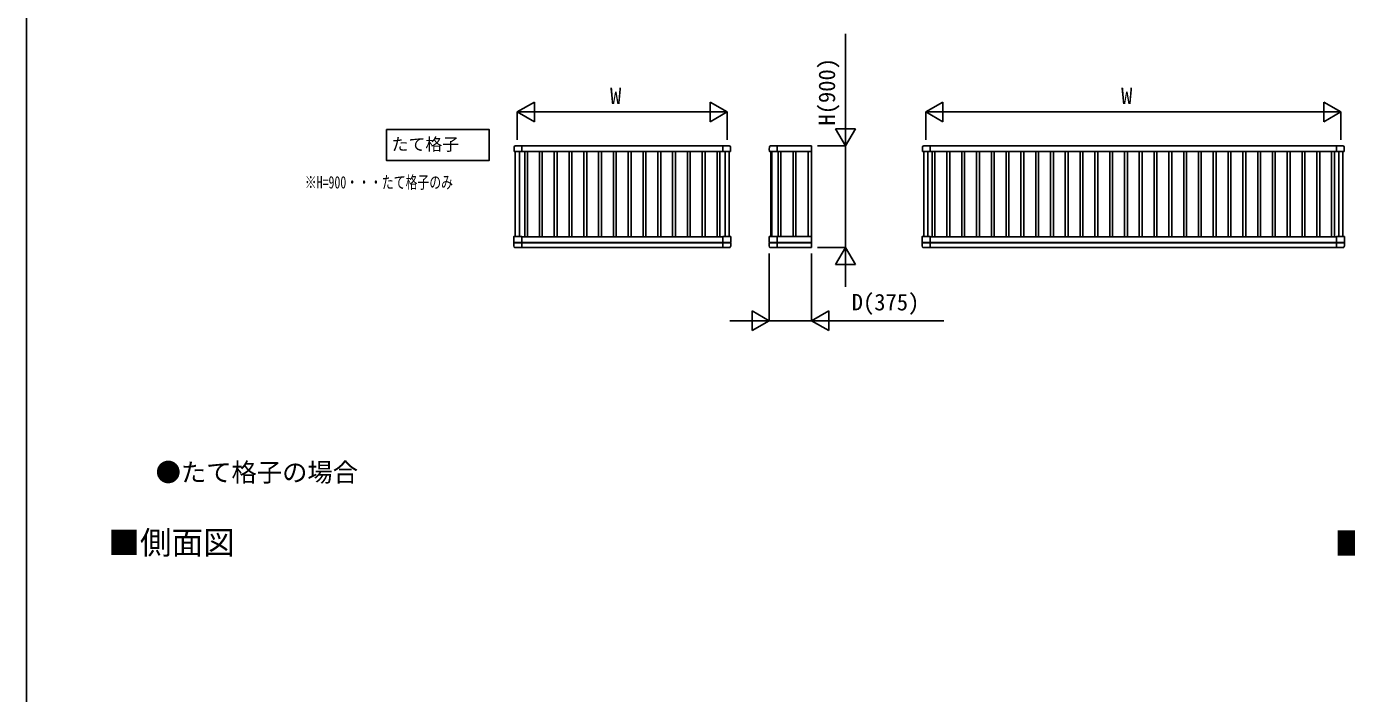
# Model space of a CAD drawing. Units: millimetres, scale not verified. Extents: x -980 to 980, y -1458 to 1451.
# Drawn here: x -980 to 189, y 204 to 795 of the extents above; entities that cross this region are included whole.
import ezdxf
from ezdxf.enums import TextEntityAlignment as Align

# ---------------------------------------------------------------- set-up
doc = ezdxf.new("R2010")
doc.units = ezdxf.units.MM
doc.header["$LTSCALE"] = 8
for name, color, linetype in [('0-2_USER1', 3, 'Continuous'), ('0-7_YKK_A1', 4, 'Continuous'), ('0-8_YKK_D', 6, 'Continuous'), ('0-9_YKK_ZWAK', 7, 'Continuous')]:
    doc.layers.add(name, color=color, linetype=linetype)
doc.styles.add('ＭＳ ゴシック', font='')
doc.styles.get('ＭＳ ゴシック').set_extended_font_data('MS Gothic')

msp = doc.modelspace()

# ---------------------------------------------------------------- linework, layer by layer
at = {"layer": '0-2_USER1'}
msp.add_lwpolyline([(-661.188, 703.575), (-570.441, 703.575), (-570.441, 675.89), (-661.188, 675.89)], close=True, dxfattribs=at)
at = {"layer": '0-7_YKK_A1'}
for p, q in [((-548.311, 687.696), (-548.311, 683.946)), ((-548.311, 683.946), (-541.361, 683.946)), ((-547.161, 683.946), (-547.161, 608.546)), ((-546.961, 689.046), (-541.361, 689.046)), ((-543.561, 683.946), (-543.561, 608.546)), ((-541.361, 689.046), (-541.361, 683.946)), ((-541.361, 688.996), (-452.461, 688.996)), ((-541.361, 683.996), (-452.461, 683.996)), ((-538.861, 683.996), (-538.861, 608.496)), ((-536.361, 683.996), (-536.361, 608.496)), ((-525.761, 683.996), (-525.761, 608.496)), ((-523.261, 683.996), (-523.261, 608.496)), ((-512.661, 683.996), (-512.661, 608.496)), ((-510.161, 683.996), (-510.161, 608.496)), ((-499.561, 683.996), (-499.561, 608.496)), ((-497.061, 683.996), (-497.061, 608.496)), ((-486.461, 683.996), (-486.461, 608.496)), ((-483.961, 683.996), (-483.961, 608.496)), ((-473.361, 683.996), (-473.361, 608.496)), ((-470.861, 683.996), (-470.861, 608.496)), ((-460.261, 683.996), (-460.261, 608.496)), ((-457.761, 683.996), (-457.761, 608.496)), ((-363.561, 688.996), (-452.461, 688.996)), ((-363.561, 683.996), (-452.461, 683.996)), ((-447.161, 683.996), (-447.161, 608.496)), ((-444.661, 683.996), (-444.661, 608.496)), ((-434.061, 683.996), (-434.061, 608.496)), ((-431.561, 683.996), (-431.561, 608.496)), ((-420.961, 683.996), (-420.961, 608.496)), ((-418.461, 683.996), (-418.461, 608.496)), ((-407.861, 683.996), (-407.861, 608.496)), ((-405.361, 683.996), (-405.361, 608.496)), ((-394.761, 683.996), (-394.761, 608.496)), ((-392.261, 683.996), (-392.261, 608.496)), ((-381.661, 683.996), (-381.661, 608.496)), ((-379.161, 683.996), (-379.161, 608.496)), ((-368.561, 683.996), (-368.561, 608.496)), ((-366.061, 683.996), (-366.061, 608.496)), ((-363.561, 689.046), (-363.561, 683.946)), ((-357.961, 689.046), (-363.561, 689.046)), ((-356.611, 683.946), (-363.561, 683.946)), ((-361.361, 683.946), (-361.361, 608.546)), ((-357.761, 683.946), (-357.761, 608.546)), ((-356.611, 687.696), (-356.611, 683.946)), ((-322.261, 686.099), (-322.216, 687.815)), ((-322.261, 686.099), (-322.206, 683.998)), ((-322.156, 683.949), (-315.311, 683.949)), ((-321.061, 683.949), (-321.061, 608.596)), ((-320.861, 689.059), (-315.261, 689.059)), ((-320.061, 683.949), (-320.061, 608.598)), ((-315.261, 683.999), (-315.261, 689.059)), ((-315.261, 688.999), (-284.861, 688.999)), ((-315.261, 683.999), (-315.261, 688.999)), ((-315.261, 683.999), (-284.861, 683.999)), ((-314.461, 683.999), (-314.461, 608.499)), ((-311.961, 608.499), (-311.961, 683.999)), ((-301.161, 683.999), (-301.161, 608.499)), ((-298.661, 683.999), (-298.661, 608.499)), ((-287.861, 683.999), (-287.861, 608.499)), ((-287.761, 683.999), (-287.761, 608.499)), ((-284.861, 688.999), (-284.861, 598.999)), ((-186.75, 687.692), (-186.75, 683.942)), ((-186.75, 683.942), (-179.8, 683.942)), ((-185.6, 683.942), (-185.6, 608.542)), ((-185.4, 689.042), (-179.8, 689.042)), ((-182, 683.942), (-182, 608.542)), ((-179.8, 689.042), (-179.8, 683.942)), ((-179.8, 688.992), (-45.45, 688.992)), ((-179.8, 688.992), (0, 688.992)), ((-179.8, 683.992), (0, 683.992)), ((-178.1, 683.992), (-178.1, 608.492)), ((-175.6, 683.992), (-175.6, 608.492)), ((-165, 683.992), (-165, 608.492)), ((-162.5, 683.992), (-162.5, 608.492)), ((-151.9, 683.992), (-151.9, 608.492)), ((-149.4, 683.992), (-149.4, 608.492)), ((-138.8, 683.992), (-138.8, 608.492)), ((-136.3, 683.992), (-136.3, 608.492)), ((-125.7, 683.992), (-125.7, 608.492)), ((-123.2, 683.992), (-123.2, 608.492)), ((-112.6, 683.992), (-112.6, 608.492)), ((-110.1, 683.992), (-110.1, 608.492)), ((-99.5, 683.992), (-99.5, 608.492)), ((-97, 683.992), (-97, 608.492)), ((-86.4, 683.992), (-86.4, 608.492)), ((-83.9, 683.992), (-83.9, 608.492)), ((-73.3, 683.992), (-73.3, 608.492)), ((-70.8, 683.992), (-70.8, 608.492)), ((-60.2, 683.992), (-60.2, 608.492)), ((-57.7, 683.992), (-57.7, 608.492)), ((-47.1, 683.992), (-47.1, 608.492)), ((-44.6, 683.992), (-44.6, 608.492)), ((-34, 683.992), (-34, 608.492)), ((-31.5, 683.992), (-31.5, 608.492)), ((-20.9, 683.992), (-20.9, 608.492)), ((-18.4, 683.992), (-18.4, 608.492)), ((-7.8, 683.992), (-7.8, 608.492)), ((-5.3, 683.992), (-5.3, 608.492)), ((179.8, 688.992), (0, 688.992)), ((179.8, 683.992), (0, 683.992)), ((5.3, 683.992), (5.3, 608.492)), ((7.8, 683.992), (7.8, 608.492)), ((18.4, 683.992), (18.4, 608.492)), ((20.9, 683.992), (20.9, 608.492)), ((31.5, 683.992), (31.5, 608.492)), ((34, 683.992), (34, 608.492)), ((44.6, 683.992), (44.6, 608.492)), ((47.1, 683.992), (47.1, 608.492)), ((57.7, 683.992), (57.7, 608.492)), ((60.2, 683.992), (60.2, 608.492)), ((70.8, 683.992), (70.8, 608.492)), ((73.3, 683.992), (73.3, 608.492)), ((83.9, 683.992), (83.9, 608.492)), ((86.4, 683.992), (86.4, 608.492)), ((86.4, 683.992), (86.4, 608.492)), ((97, 683.992), (97, 608.492)), ((99.5, 683.992), (99.5, 608.492)), ((99.5, 683.992), (99.5, 608.492)), ((110.1, 683.992), (110.1, 608.492)), ((112.6, 683.992), (112.6, 608.492)), ((112.6, 683.992), (112.6, 608.492)), ((123.2, 683.992), (123.2, 608.492)), ((125.7, 683.992), (125.7, 608.492)), ((125.7, 683.992), (125.7, 608.492)), ((136.3, 683.992), (136.3, 608.492)), ((138.8, 683.992), (138.8, 608.492)), ((138.8, 683.992), (138.8, 608.492)), ((149.4, 683.992), (149.4, 608.492)), ((151.9, 683.992), (151.9, 608.492)), ((151.9, 683.992), (151.9, 608.492)), ((162.5, 683.992), (162.5, 608.492)), ((165, 683.992), (165, 608.492)), ((175.6, 683.992), (175.6, 608.492)), ((178.1, 683.992), (178.1, 608.492)), ((179.8, 689.042), (179.8, 683.942)), ((185.4, 689.042), (179.8, 689.042)), ((186.75, 683.942), (179.8, 683.942)), ((182, 683.942), (182, 608.542)), ((185.6, 683.942), (185.6, 608.542)), ((186.75, 687.692), (186.75, 683.942)), ((-541.361, 598.946), (-541.361, 608.546)), ((-541.361, 608.496), (-452.461, 608.496)), ((-363.561, 608.496), (-452.461, 608.496)), ((-363.561, 598.946), (-363.561, 608.546)), ((-322.411, 608.501), (-322.411, 603.349)), ((-322.363, 608.551), (-321.011, 608.598)), ((-321.062, 608.596), (-321.061, 608.596)), ((-321.011, 608.598), (-315.261, 608.598)), ((-315.261, 608.573), (-315.261, 598.945)), ((-315.261, 608.499), (-315.261, 604.699)), ((-315.261, 608.499), (-284.861, 608.499)), ((-179.8, 598.942), (-179.8, 608.542)), ((-179.8, 608.492), (-45.45, 608.492)), ((179.8, 608.492), (-45.45, 608.492)), ((179.8, 598.942), (179.8, 608.542)), ((-548.511, 603.346), (-541.361, 603.346)), ((-541.361, 603.046), (-548.061, 603.046)), ((-548.011, 603.346), (-548.011, 603.046)), ((-547.661, 598.946), (-541.361, 598.946)), ((-541.361, 603.396), (-452.461, 603.396)), ((-541.361, 602.996), (-452.461, 602.996)), ((-541.361, 598.996), (-452.461, 598.996)), ((-363.561, 603.396), (-452.461, 603.396)), ((-363.561, 602.996), (-452.461, 602.996)), ((-363.561, 598.996), (-452.461, 598.996)), ((-356.411, 603.346), (-363.561, 603.346)), ((-363.561, 603.046), (-356.861, 603.046)), ((-357.261, 598.946), (-363.561, 598.946)), ((-356.911, 603.346), (-356.911, 603.046)), ((-322.411, 602.499), (-322.411, 600.507)), ((-322.406, 600.475), (-321.987, 599.253)), ((-322.361, 600.507), (-322.361, 600.345)), ((-322.311, 603.249), (-284.861, 603.249)), ((-322.111, 602.957), (-322.111, 603.199)), ((-322.111, 602.923), (-284.861, 602.923)), ((-321.561, 598.949), (-321.362, 598.946)), ((-321.362, 598.946), (-315.261, 598.946)), ((-315.261, 601.499), (-315.261, 598.999)), ((-315.261, 601.399), (-315.261, 598.999)), ((-315.261, 598.999), (-284.861, 598.999)), ((-186.95, 603.342), (-179.8, 603.342)), ((-179.8, 603.042), (-186.5, 603.042)), ((-186.45, 603.342), (-186.45, 603.042)), ((-186.1, 598.942), (-179.8, 598.942)), ((-179.8, 603.392), (-45.45, 603.392)), ((-179.8, 602.992), (-45.45, 602.992)), ((-179.8, 598.992), (-45.45, 598.992)), ((179.8, 603.392), (-45.45, 603.392)), ((179.8, 602.992), (-45.45, 602.992)), ((179.8, 598.992), (-45.45, 598.992)), ((186.95, 603.342), (179.8, 603.342)), ((179.8, 603.042), (186.5, 603.042)), ((186.1, 598.942), (179.8, 598.942)), ((186.45, 603.342), (186.45, 603.042))]:
    msp.add_line(p, q, dxfattribs=at)
for points in [[(-541.361, 608.546), (-548.511, 608.546), (-548.511, 603.346)], [(-363.561, 608.546), (-356.411, 608.546), (-356.411, 603.346)], [(-179.8, 608.542), (-186.95, 608.542), (-186.95, 603.342)], [(179.8, 608.542), (186.95, 608.542), (186.95, 603.342)], [(-548.511, 602.596), (-548.511, 600.286), (-548.078, 599.225)], [(-356.411, 602.596), (-356.411, 600.286), (-356.845, 599.225)], [(-186.95, 602.592), (-186.95, 600.282), (-186.517, 599.222)], [(186.95, 602.592), (186.95, 600.282), (186.517, 599.222)]]:
    msp.add_lwpolyline(points, dxfattribs=at)
for centre, radius, start, end in [((-546.961, 687.696), 1.35, 90, 180), ((-357.961, 687.696), 1.35, 0, 90), ((-320.861, 687.699), 1.36, 85.0829, 175.12207), ((-322.156, 683.999), 0.05, 181.5, 270), ((-315.311, 683.999), 0.05, 270, 0), ((-185.4, 687.692), 1.35, 90, 180), ((185.4, 687.692), 1.35, 0, 90), ((-322.361, 608.501), 0.05, 92, 180), ((-548.061, 602.596), 0.45, 90, 180), ((-547.661, 599.396), 0.45, 202.23243, 270), ((-357.261, 599.396), 0.45, 270, 337.76757), ((-356.861, 602.596), 0.45, 0, 90), ((-322.311, 603.349), 0.1, 180, 270), ((-321.961, 602.499), 0.45, 113.57818, 180), ((-322.311, 600.507), 0.1, 180, 198.92464), ((-322.161, 603.199), 0.05, 0, 90), ((-322.161, 602.957), 0.05, 293.57818, 0), ((-321.561, 599.399), 0.45, 198.92464, 270), ((-186.5, 602.592), 0.45, 90, 180), ((-186.1, 599.392), 0.45, 202.23243, 270), ((186.1, 599.392), 0.45, 270, 337.76757), ((186.5, 602.592), 0.45, 0, 90)]:
    msp.add_arc(centre, radius, start, end, dxfattribs=at)
at = {"layer": '0-8_YKK_D'}
for p, q in [((-254.861, 688.999), (-254.861, 788.317)), ((-545.361, 719.046), (-530.206, 727.796)), ((-530.206, 710.296), (-530.206, 727.796)), ((-359.561, 719.046), (-374.717, 727.796)), ((-374.717, 727.796), (-374.717, 710.296)), ((-183.8, 719.046), (-168.645, 727.796)), ((-168.645, 710.296), (-168.645, 727.796)), ((183.8, 719.046), (168.645, 727.796)), ((168.645, 727.796), (168.645, 710.296)), ((-545.361, 694.146), (-545.361, 719.146)), ((-545.361, 719.046), (-530.206, 710.296)), ((-545.361, 719.046), (-515.05, 719.046)), ((-527.861, 719.046), (-377.061, 719.046)), ((-359.561, 719.046), (-389.872, 719.046)), ((-359.561, 719.046), (-374.717, 710.296)), ((-359.561, 694.146), (-359.561, 719.146)), ((-254.861, 706.499), (-254.861, 723.999)), ((-254.861, 688.999), (-254.861, 719.31)), ((-183.8, 694.146), (-183.8, 719.146)), ((-183.8, 719.046), (-168.645, 710.296)), ((-183.8, 719.046), (-153.489, 719.046)), ((-166.3, 719.046), (166.3, 719.046)), ((183.8, 719.046), (153.489, 719.046)), ((183.8, 719.046), (168.645, 710.296)), ((183.8, 694.146), (183.8, 719.146)), ((-254.861, 688.999), (-263.611, 704.154)), ((-246.111, 704.154), (-263.611, 704.154)), ((-254.861, 688.999), (-246.111, 704.154)), ((-279.661, 688.999), (-254.761, 688.999)), ((-254.861, 688.999), (-254.861, 671.499)), ((-254.861, 616.499), (-254.861, 671.499)), ((-254.861, 598.999), (-254.861, 616.499)), ((-279.661, 598.999), (-254.761, 598.999)), ((-254.861, 598.999), (-263.611, 583.844)), ((-254.861, 598.999), (-246.111, 583.844)), ((-254.861, 598.999), (-254.861, 568.688)), ((-322.361, 593.696), (-322.361, 533.899)), ((-284.861, 593.696), (-284.861, 533.899)), ((-263.611, 583.844), (-246.111, 583.844)), ((-254.861, 581.499), (-254.861, 563.999)), ((-322.361, 533.999), (-337.517, 542.749)), ((-337.517, 542.749), (-337.517, 525.249)), ((-284.861, 533.999), (-269.706, 542.749)), ((-269.706, 525.249), (-269.706, 542.749)), ((-339.861, 533.999), (-357.361, 533.999)), ((-322.361, 533.999), (-352.672, 533.999)), ((-322.361, 533.999), (-337.517, 525.249)), ((-322.361, 533.999), (-284.861, 533.999)), ((-284.861, 533.999), (-269.706, 525.249)), ((-284.861, 533.999), (-254.55, 533.999)), ((-267.361, 533.999), (-167.702, 533.999))]:
    msp.add_line(p, q, dxfattribs=at)
at = {"layer": '0-9_YKK_ZWAK'}
msp.add_line((-980, 1398.3), (-980, -1457.7), dxfattribs=at)

# ---------------------------------------------------------------- texts
at = {"layer": '0-2_USER1', "style": 'ＭＳ ゴシック'}
for s, height, p in [('たて格子', 11, (-656.801, 681.552)), ('●たて格子の場合', 16.42, (-865.598, 386.594)), ('■側面図', 20.53, (-907.486, 321.02)), ('■正面図', 20.53, (178.143, 320.383))]:
    msp.add_text(s, height=height, dxfattribs=at).set_placement(p, align=Align.BOTTOM_LEFT)
at = {"layer": '0-2_USER1', "style": 'ＭＳ ゴシック', "width": 0.7}
msp.add_text('※H=900・・・たて格子のみ', height=11, dxfattribs=at).set_placement((-733.51, 647.894), align=Align.BOTTOM_LEFT)
at = {"layer": '0-8_YKK_D', "style": 'ＭＳ ゴシック'}
msp.add_text('H(900)', height=14.66, rotation=90, dxfattribs=at).set_placement((-259.634, 706.954), align=Align.BOTTOM_LEFT)
for s, p in [('W', (-463.257, 721.546)), ('W', (-10.795, 721.546)), ('D(375)', (-249.293, 538.772))]:
    msp.add_text(s, height=14.66, dxfattribs=at).set_placement(p, align=Align.BOTTOM_LEFT)

doc.saveas('drawing.dxf')
